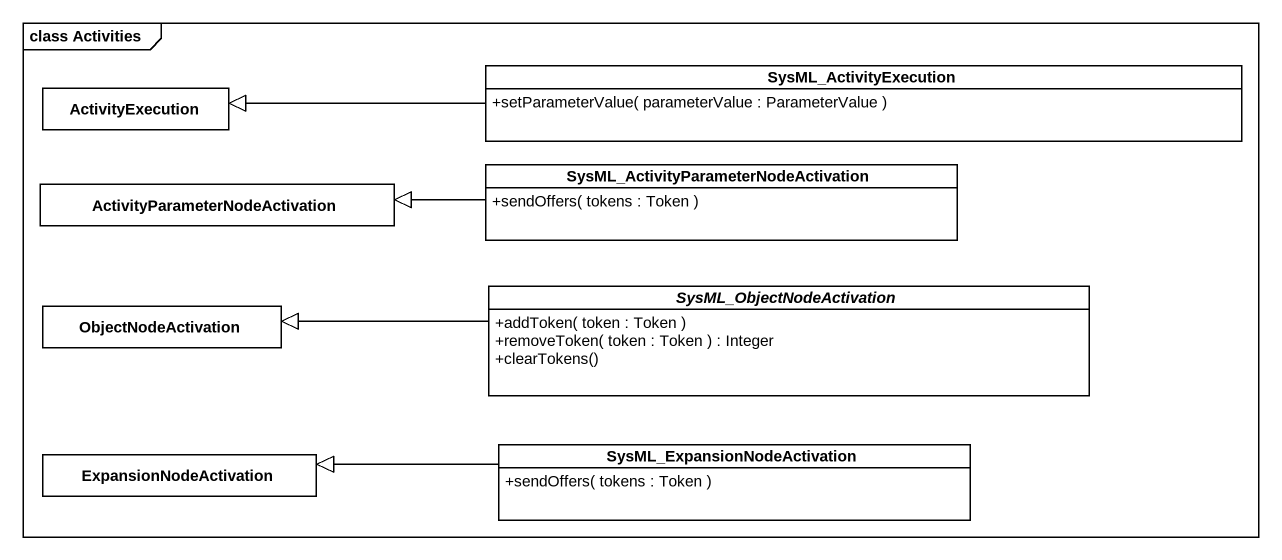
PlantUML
@startuml
mainframe class Activities
hide circle
hide empty members
skinparam classAttributeIconSize 0
class SysML_ActivityExecution {
  +setParameterValue( parameterValue : ParameterValue )
}
class ActivityExecution
class "ActivityParameterNodeActivation" as ActivityParameterNodeActivat
class "SysML_ActivityParameterNodeActivation" as SysML_ActivityParameterNodeA {
  +sendOffers( tokens : Token )
}
class ObjectNodeActivation
abstract class SysML_ObjectNodeActivation {
  +addToken( token : Token )
  +removeToken( token : Token ) : Integer
  +clearTokens()
}
class ExpansionNodeActivation
class "SysML_ExpansionNodeActivation" as SysML_ExpansionNodeActivatio {
  +sendOffers( tokens : Token )
}
SysML_ActivityExecution -left-|> ActivityExecution
SysML_ActivityParameterNodeA -left-|> ActivityParameterNodeActivat
SysML_ObjectNodeActivation -left-|> ObjectNodeActivation
SysML_ExpansionNodeActivatio -left-|> ExpansionNodeActivation
@enduml
